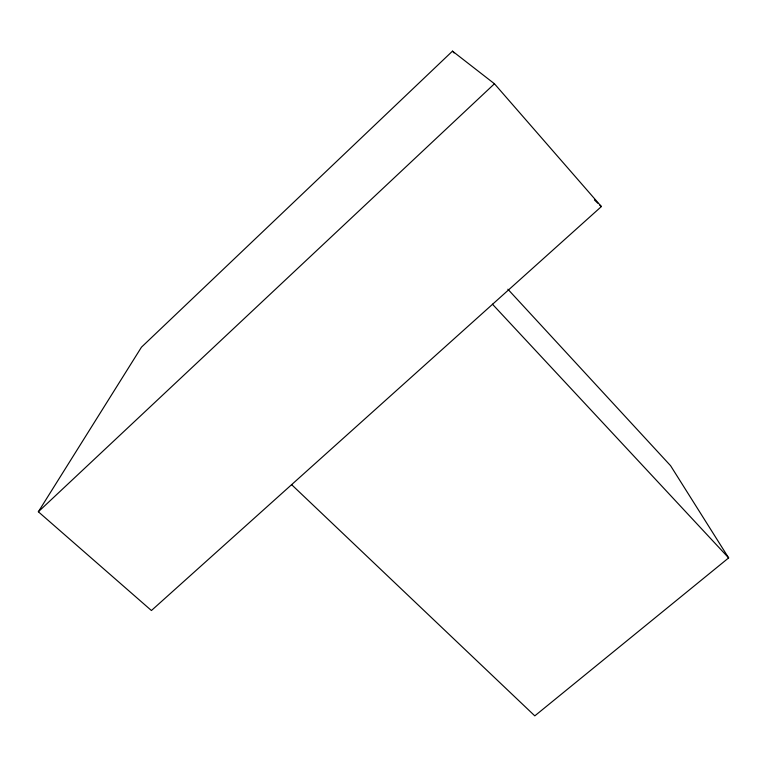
<?xml version="1.0" encoding="UTF-8"?>
<svg xmlns="http://www.w3.org/2000/svg" width="767" height="767" viewBox="0 0 767 767"><rect width="100%" height="100%" fill="white"/><g stroke="black" fill="none" stroke-linecap="round" stroke-linejoin="round"><path stroke-width="1.15" d="M38.35 511.771L141.464 347.173L452.482 51.14L494.447 83.776L601.386 206.563L151.425 610.522L38.35 511.771L494.447 83.776M507.869 289.217L670.579 465.703L728.65 557.897L534.8 715.86L291.47 484.523M594.435 199.976L597.915 203.274M599.65 204.914L601.386 206.563M492.433 304.173L728.65 557.897M452.482 51.14L454.054 52.942"/></g></svg>
